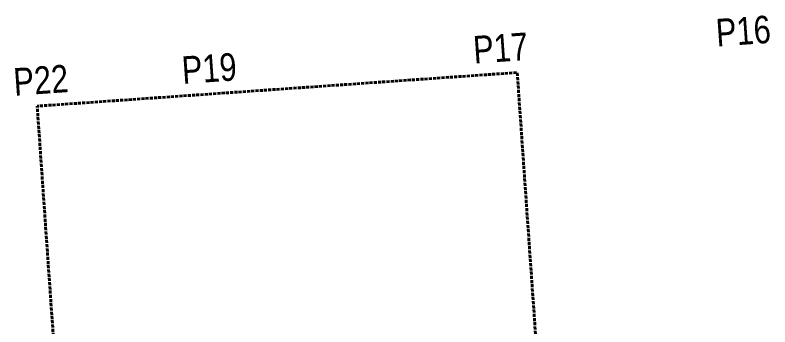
# Model space of a CAD drawing. Header units: metres. Extents: x 833997 to 840297, y 816389 to 819710.
# Drawn here: x 837075.8 to 837236, y 819310.1 to 819376.2 of the extents above; entities that cross this region are included whole.
import ezdxf

# ---------------------------------------------------------------- set-up
doc = ezdxf.new("R2010")
doc.units = ezdxf.units.M
doc.header["$LTSCALE"] = 30
doc.linetypes.add('DGN Style 3', pattern=[0.999461, 0.713901, -0.28556])
doc.layers.add('A-XX-s-PP-V00 - A-Z930-G-ColP20', color=7, linetype='Continuous', lineweight=0)
doc.layers.add('AR-TXT-RM_MI_', color=4, linetype='Continuous')
doc.styles.get("Standard").update_dxf_attribs({"font": 'arial.ttf', "width": 0.8})

# ---------------------------------------------------------------- blocks, each defined once
blk = doc.blocks.new('A$C6BBC011B')
at = {"layer": 'A-XX-s-PP-V00 - A-Z930-G-ColP20', "color": 6, "linetype": 'DGN Style 3', "lineweight": 40, "ltscale": 30, "flags": 128}
blk.add_lwpolyline([(-438215, 106968), (-438215, 328968), (-540355, 328968), (-540355, 106968)], dxfattribs=at)
at = {"layer": 'AR-TXT-RM_MI_', "color": 1, "width": 0.8}
blk.add_text('P22', height=5850, dxfattribs=at).set_placement((-545010, 331484))
at = {"layer": 'AR-TXT-RM_MI_', "color": 190, "width": 0.8}
for s, p in [('P19', (-509188, 331484)), ('P17', (-447193, 331484)), ('P16', (-395547, 331508))]:
    blk.add_text(s, height=5850, dxfattribs=at).set_placement(p)

msp = doc.modelspace()

# ---------------------------------------------------------------- block references
at = {"layer": 'Defpoints', "xscale": 0.001, "yscale": 0.001, "zscale": 0.001, "rotation": 4.000303780547992}
msp.add_blockref('A$C6BBC011B', (837642.51, 819066.45), dxfattribs=at)

doc.saveas('drawing.dxf')
